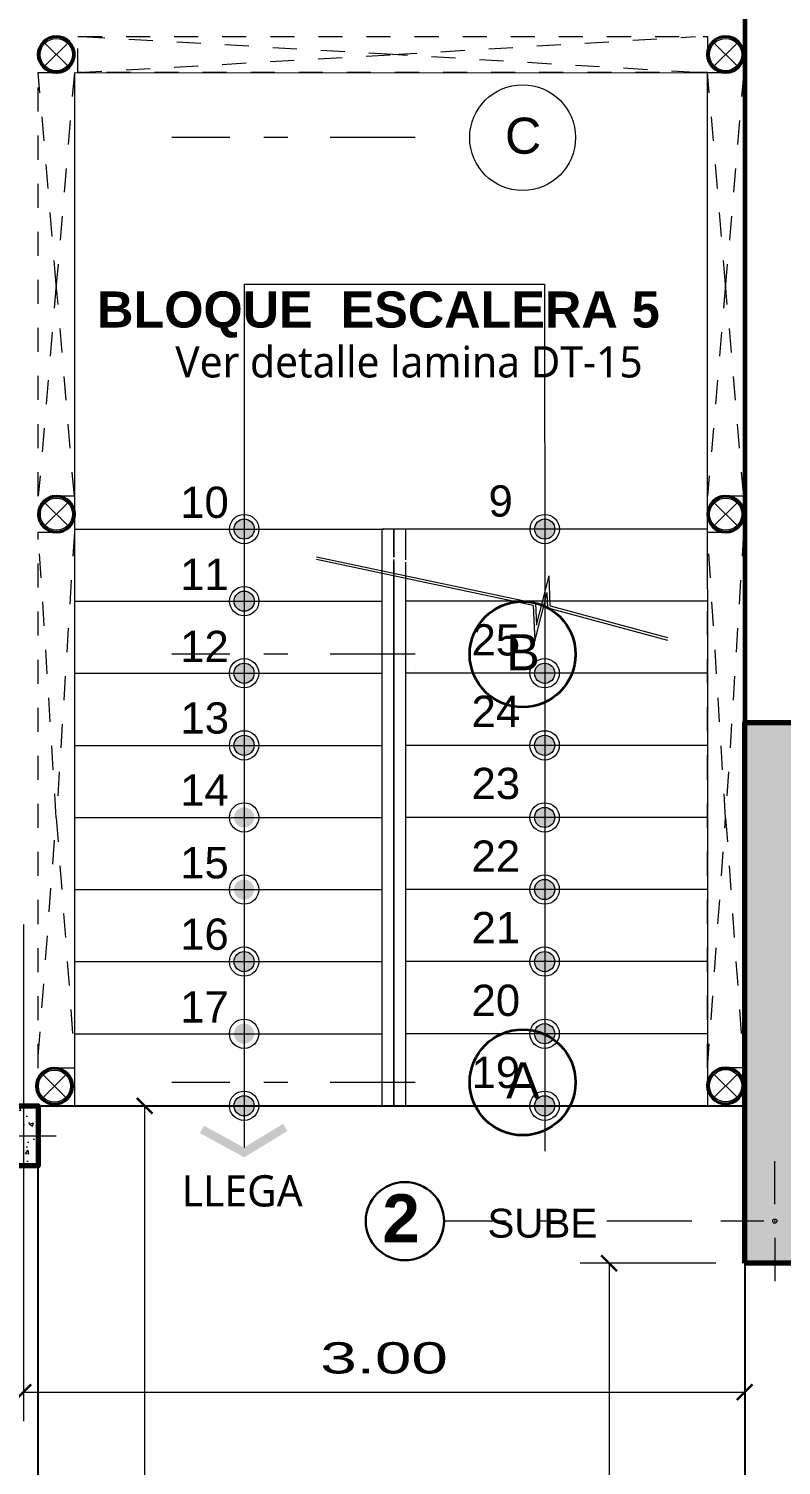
# Model space of a CAD drawing. Header units: millimetres. Extents: x 1 to 121, y 0 to 90.
# Drawn here: x 28.68 to 31.81, y 59.96 to 65.94 of the extents above; entities that cross this region are included whole.
import ezdxf
from ezdxf.enums import TextEntityAlignment as Align

# ---------------------------------------------------------------- set-up
doc = ezdxf.new("R2010")
doc.units = ezdxf.units.MM
for name, pattern in [('CENTER2', [28.575, 19.05, -3.175, 3.175, -3.175]), ('CONTINUA', [0]), ('DASHED2', [0.375, 0.25, -0.125]), ('Dot & Dashed', [0.670278, 0.352778, -0.176389, 0, -0.141111]), ('HIDDENX2', [19.05, 12.7, -6.35]), ('Rayas', [282.222223, 141.111112, -141.111112])]:
    doc.linetypes.add(name, pattern=pattern)
for name, color, linetype, lineweight in [('A-TRAZO', 7, 'Continuous', 5), ('A_CORTE', 6, 'Continuous', 13), ('A_MUROS-02', 2, 'Continuous', 15), ('barandas tipo 1', 200, 'Continuous', 20), ('COLUMNAS 50', 32, 'Continuous', 70), ('cotas', 7, 'Continuous', 5), ('Cotas varias El', 253, 'Continuous', 13), ('Drawing & Figure_Pen_No__1', 7, 'Continuous', 13), ('Drawing & Figure_Pen_No__7', 7, 'Continuous', 35), ('Estructura – Carga_Pluma_Nº__20', 1, 'Continuous', 0), ('flechas', 180, 'Continuous', 15), ('GRAFO 0 BLANCO', 7, 'Continuous', 0), ('GRAFO 3', 22, 'Continuous', 30), ('letras sr', 7, 'Continuous', 5), ('Muros el', 144, 'Continuous', 60), ('Proyeccciones', 1, 'DASHED2', 18), ('Structural - Bearing_Pen_No__20', 1, 'Continuous', 0), ('Tabiques El', 7, 'Continuous', 15)]:
    doc.layers.add(name, color=color, linetype=linetype, lineweight=lineweight)
doc.layers.add('Drawing & Figure_Pen_No__167', color=7, linetype='Continuous', lineweight=13, true_color=0x6a6a6a)
doc.layers.add('Structural - Combined_Pen_No__161', color=7, linetype='Continuous', lineweight=13, true_color=0x6a6a6a)
doc.styles.add('Generales', font='trebuc.ttf', dxfattribs={"height": 0.1})
doc.styles.add('GENERATED_STYLE_1', font='arialbd.ttf')
doc.styles.add('GENERATED_STYLE_2', font='arial.ttf')
doc.styles.add('Roberto', font='arial.ttf', dxfattribs={"width": 1.5})
doc.styles.add('TURBO_BASS', font='swisseb.ttf')
doc.dimstyles.new('1EJESB', dxfattribs={"dimscale": 0, "dimtxt": 0.13, "dimasz": 0.0655, "dimexe": 0.12, "dimexo": 0.12, "dimgap": 0.0755, "dimtad": 1, "dimzin": 4, "dimdsep": 46, "dimtxsty": 'Roberto', "dimblk": 'ARCHTICK', "dimcen": 0.065, "dimclrd": 7, "dimclre": 251, "dimclrt": 7, "dimaunit": 1, "dimadec": 0, "dimazin": 1, "dimtfac": 1, "dimtix": 1, "dimtofl": 0, "dimtmove": 0, "dimatfit": 3, "dimldrblk": 'ARROW', "dimfxl": 1, "dimtolj": 1, "dimtzin": 4, "dimlwd": 9, "dimlwe": 9, "dimarcsym": 0})

# ---------------------------------------------------------------- blocks, each defined once
blk = doc.blocks.new('columna pasillos')
at = {"layer": 'GRAFO 0 BLANCO'}
h = blk.add_hatch(dxfattribs=at)
h.set_pattern_fill('AR-CONC', color=256, scale=0.024, angle=-90)
h.set_pattern_definition([(320, (0, 0), (-0.015060515, -0.17214244), [0.018, -0.198]), (265, (0, 0), (0.18052611, 0.03330032), [0.0144, -0.1584]), (10.45144, (-0.00126, -0.01435), (0.1654656, -0.13884213), [0.01529765, -0.16827411]), (316.1842, (0.048, -7e-10), (-0.03972463, -0.25613792), [0.027, -0.297]), (6.63563, (0.0447, -0.02134), (0.23378846, -0.22431887), [0.02294648, -0.2524113]), (261.18416, (0.048, -7e-10), (0.23378846, -0.22431887), [0.0216, -0.2376]), (291, (0.036, -0.024), (-0.096628536, -0.14325769), [0.018, -0.198]), (236, (0.036, -0.024), (0.17403601, -0.05839568), [0.0144, -0.1584]), (341.45144, (0.02795, -0.03594), (0.07740747, -0.20165337), [0.01529765, -0.16827411]), (307.5, (0, 0), (0.079894525, -0.002918366), [0, -0.15648, 0, -0.1608, 0, -0.159]), (277.5, (0, 0), (0.09465881, -0.06313669), [0, -0.09168, 0, -0.15288, 0, -0.0606]), (237.5, (7e-10, 0.05352), (-0.005413171, -0.128117385), [0, -0.06, 0, -0.1872, 0, -0.2484]), (227.5, (1e-09, 0.07752), (0.024025194, -0.13996468), [0, -0.078, 0, -0.12432, 0, -0.1764])])
h.paths.add_polyline_path([(-235.5347, 35.024), (-235.7847, 35.024), (-235.7847, 34.674), (-235.5347, 34.674)])
h.paths.add_polyline_path([(-235.651, 34.849, -1), (-235.6684, 34.849, -1)], flags=16)
at = {"layer": 'COLUMNAS 50', "color": 1, "linetype": 'Continuous', "lineweight": 9}
for p, q in [((-235.6597, 35.099), (-235.6597, 34.919)), ((-235.7047, 34.849), (-235.8847, 34.849)), ((-235.6147, 34.849), (-235.4347, 34.849)), ((-235.6597, 34.779), (-235.6597, 34.599))]:
    blk.add_line(p, q, dxfattribs=at)
at = {"layer": 'COLUMNAS 50', "linetype": 'Continuous'}
blk.add_lwpolyline([(-235.7847, 35.024), (-235.5347, 35.024), (-235.5347, 34.674), (-235.7847, 34.674)], close=True, dxfattribs=at)
at = {"layer": 'COLUMNAS 50', "color": 1, "linetype": 'Continuous', "lineweight": 9}
blk.add_circle((-235.6597, 34.849), 0.00871, dxfattribs=at)
blk.add_point((-235.6597, 34.849), dxfattribs=at)
blk = doc.blocks.new('_ArchTick')
at = {"color": 0, "linetype": 'ByBlock', "const_width": 0.15}
blk.add_lwpolyline([(-0.5, -0.5), (0.5, 0.5)], dxfattribs=at)
blk = doc.blocks.new('*D245')
at = {"color": 251, "linetype": 'CONTINUA', "lineweight": 9, "transparency": 16777216}
for p, q in [((29.4599, 61.4535), (29.0463, 61.4535)), ((29.4599, 57.4985), (29.0463, 57.4985))]:
    blk.add_line(p, q, dxfattribs=at)
at = {"color": 7, "linetype": 'CONTINUA', "lineweight": 9, "transparency": 16777216}
blk.add_line((29.1663, 61.4535), (29.1663, 57.4985), dxfattribs=at)
at = {"layer": 'Defpoints', "color": 0, "transparency": 16777216}
for p in [(29.5799, 61.4535), (29.1663, 57.4985), (29.5799, 57.4985)]:
    blk.add_point(p, dxfattribs=at)
at = {"color": 7, "lineweight": 9, "transparency": 16777216, "xscale": 0.0655, "yscale": 0.0655, "zscale": 0.0655}
for p, rotation in [((29.1663, 61.4535), 90), ((29.1663, 57.4985), 270)]:
    blk.add_blockref('_ArchTick', p, dxfattribs=dict(at, rotation=rotation))
at = {"color": 7, "transparency": 16777216, "insert": (29.0243, 59.476), "char_height": 0.13, "attachment_point": 5, "rotation": 90, "style": 'Roberto'}
blk.add_mtext('\\A1;3.96', dxfattribs=at)
blk = doc.blocks.new('ARROW')
at = {"layer": 'cotas', "color": 1, "ltscale": 0.5}
blk.add_line((2.5, 0), (-2.5, 0), dxfattribs=at)
at = {"layer": 'cotas', "const_width": 0.635}
blk.add_lwpolyline([(-0.318, 0, 1), (0.318, 0, 1)], format="xyb", close=True, dxfattribs=at)
blk = doc.blocks.new('*D246')
at = {"color": 251, "linetype": 'CONTINUA', "lineweight": 9, "transparency": 16777216}
for p, q in [((28.6621, 62.2083), (28.6621, 60.1417)), ((31.662, 62.2083), (31.662, 60.1417))]:
    blk.add_line(p, q, dxfattribs=at)
at = {"color": 7, "linetype": 'CONTINUA', "lineweight": 9, "transparency": 16777216}
blk.add_line((28.6621, 60.2617), (31.662, 60.2617), dxfattribs=at)
at = {"layer": 'Defpoints', "color": 0, "transparency": 16777216}
for p in [(28.6621, 62.3283), (31.662, 62.3283), (31.662, 60.2617)]:
    blk.add_point(p, dxfattribs=at)
at = {"color": 7, "lineweight": 9, "transparency": 16777216, "xscale": 0.0655, "yscale": 0.0655, "zscale": 0.0655, "rotation": 180}
blk.add_blockref('_ArchTick', (28.6621, 60.2617), dxfattribs=at)
at = {"color": 7, "lineweight": 9, "transparency": 16777216, "xscale": 0.0655, "yscale": 0.0655, "zscale": 0.0655}
blk.add_blockref('_ArchTick', (31.662, 60.2617), dxfattribs=at)
at = {"color": 7, "transparency": 16777216, "insert": (30.1621, 60.4036), "char_height": 0.13, "attachment_point": 5, "style": 'Roberto'}
blk.add_mtext('\\A1;3.00', dxfattribs=at)
blk = doc.blocks.new('*D247')
at = {"color": 251, "linetype": 'CONTINUA', "lineweight": 9, "transparency": 16777216}
for p, q in [((31.542, 60.7985), (30.9781, 60.7985)), ((31.542, 57.4984), (30.9781, 57.4984))]:
    blk.add_line(p, q, dxfattribs=at)
at = {"color": 7, "linetype": 'CONTINUA', "lineweight": 9, "transparency": 16777216}
blk.add_line((31.0981, 60.7985), (31.0981, 57.4984), dxfattribs=at)
at = {"layer": 'Defpoints', "color": 0, "transparency": 16777216}
for p in [(31.662, 60.7985), (31.0981, 57.4984), (31.662, 57.4984)]:
    blk.add_point(p, dxfattribs=at)
at = {"color": 7, "lineweight": 9, "transparency": 16777216, "xscale": 0.0655, "yscale": 0.0655, "zscale": 0.0655}
for p, rotation in [((31.0981, 60.7985), 90), ((31.0981, 57.4984), 270)]:
    blk.add_blockref('_ArchTick', p, dxfattribs=dict(at, rotation=rotation))
at = {"color": 7, "transparency": 16777216, "insert": (30.9561, 59.1484), "char_height": 0.13, "attachment_point": 5, "rotation": 90, "style": 'Roberto'}
blk.add_mtext('\\A1;3.30', dxfattribs=at)

msp = doc.modelspace()

# ---------------------------------------------------------------- hatches: boundary and pattern name
at = {"layer": 'flechas'}
for points in [[(29.5506, 63.8831, -1), (29.6102, 63.824, -1)], [(29.61, 63.8834, -1), (29.5508, 63.8237, -1)], [(30.8006, 63.8831, -1), (30.8602, 63.824, -1)], [(30.86, 63.8834, -1), (30.8008, 63.8237, -1)], [(29.5506, 63.5831, -1), (29.6102, 63.524, -1)], [(29.61, 63.5833, -1), (29.5508, 63.5237, -1)], [(29.5501, 63.2831, -1), (29.6098, 63.224, -1)], [(29.6095, 63.2834, -1), (29.5504, 63.2237, -1)], [(30.8001, 63.2831, -1), (30.8598, 63.224, -1)], [(30.8595, 63.2834, -1), (30.8004, 63.2237, -1)], [(29.5501, 62.9831, -1), (29.6098, 62.924, -1)], [(29.6095, 62.9834, -1), (29.5504, 62.9237, -1)], [(30.8001, 62.9831, -1), (30.8598, 62.924, -1)], [(30.8595, 62.9834, -1), (30.8004, 62.9237, -1)], [(29.6095, 62.6834, -1), (29.5504, 62.6237, -1)], [(30.8001, 62.6831, -1), (30.8598, 62.624, -1)], [(30.8595, 62.6834, -1), (30.8004, 62.6237, -1)], [(29.6095, 62.3834, -1), (29.5504, 62.3237, -1)], [(30.8001, 62.3831, -1), (30.8598, 62.324, -1)], [(30.8595, 62.3834, -1), (30.8004, 62.3237, -1)], [(29.5501, 62.0831, -1), (29.6098, 62.024, -1)], [(29.6095, 62.0834, -1), (29.5504, 62.0237, -1)], [(30.8001, 62.0831, -1), (30.8598, 62.024, -1)], [(30.8595, 62.0834, -1), (30.8004, 62.0237, -1)], [(29.6095, 61.7834, -1), (29.5504, 61.7237, -1)], [(30.8001, 61.7831, -1), (30.8598, 61.724, -1)], [(30.8595, 61.7834, -1), (30.8004, 61.7237, -1)], [(29.5501, 61.4831, -1), (29.6098, 61.424, -1)], [(29.6095, 61.4834, -1), (29.5504, 61.4237, -1)], [(30.8001, 61.4831, -1), (30.8598, 61.424, -1)], [(30.8595, 61.4834, -1), (30.8004, 61.4237, -1)], [(29.3963, 61.3399), (29.4131, 61.3706), (29.5796, 61.2795), (29.7418, 61.3781), (29.76, 61.3482), (29.5805, 61.2391)]]:
    msp.add_hatch(color=256, dxfattribs=at).paths.add_polyline_path(points)
at = {"layer": 'GRAFO 0 BLANCO', "true_color": 0xc7c8ca}
h = msp.add_hatch(color=9, dxfattribs=at)
h.dxf.hatch_style = 1
h.paths.add_polyline_path([(32.362, 61.1485), (31.912, 61.1485), (31.912, 63.0485), (31.662, 63.0485), (31.662, 60.7985), (32.362, 60.7985)])

# ---------------------------------------------------------------- linework, layer by layer
at = {"lineweight": 0}
for p, q in [((28.874, 65.7524), (31.5075, 65.7531)), ((28.874, 65.7524), (28.874, 61.4535)), ((31.5055, 65.7531), (31.5068, 61.4535)), ((29.5799, 64.872), (29.5799, 61.2804)), ((29.5799, 64.872), (30.8299, 64.872)), ((30.8299, 64.872), (30.8305, 63.5495))]:
    msp.add_line(p, q, dxfattribs=at)
msp.add_lwpolyline([(28.724, 61.4535), (31.662, 61.4535), (31.662, 57.4985), (28.724, 57.4985)], close=True)
at = {"layer": 'A-TRAZO'}
msp.add_line((30.8305, 63.5495), (30.8305, 61.2653), dxfattribs=at)
at = {"layer": 'A_CORTE'}
for p, q in [((30.7914, 63.5432), (29.8805, 63.7366)), ((30.7818, 63.5353), (29.8805, 63.7263)), ((30.7956, 63.4538), (30.8481, 63.6586)), ((30.8532, 63.5335), (30.8481, 63.6586)), ((30.7888, 63.3867), (30.8409, 63.5902)), ((30.8435, 63.5256), (30.8409, 63.5902)), ((30.7818, 63.5353), (30.7888, 63.3867)), ((30.7914, 63.5432), (30.7956, 63.4538)), ((30.8435, 63.5256), (31.3407, 63.3912)), ((30.8532, 63.5335), (31.3407, 63.4016))]:
    msp.add_line(p, q, dxfattribs=at)
at = {"layer": 'A_MUROS-02', "lineweight": 40}
for centre in [(28.799, 65.8281), (31.5825, 65.8281), (28.7996, 63.9157), (31.583, 63.9157), (28.7913, 61.5354), (31.5826, 61.537)]:
    msp.add_circle(centre, 0.075, dxfattribs=at)
at = {"layer": 'barandas tipo 1', "elevation": 0}
for points in [[(30.2028, 63.8535), (30.1528, 63.8535), (30.1528, 61.4535), (30.2028, 61.4535), (30.2028, 63.7263)], [(30.2528, 63.8535), (30.2028, 63.8535), (30.2028, 63.7366)], [(30.2528, 63.726), (30.2528, 63.8535), (30.207, 63.8535)], [(30.2028, 63.7184), (30.2028, 61.4535), (30.2528, 61.4535), (30.2528, 63.7157)]]:
    msp.add_lwpolyline(points, dxfattribs=at)
at = {"layer": 'barandas tipo 1', "linetype": 'HIDDENX2', "elevation": 0}
msp.add_lwpolyline([(30.2028, 63.7366), (30.2028, 63.8535), (30.157, 63.8535)], dxfattribs=at)
at = {"layer": 'COLUMNAS 50', "linetype": 'Continuous'}
msp.add_lwpolyline([(31.662, 60.7985), (31.662, 63.0485), (31.912, 63.0485), (31.912, 61.1485), (32.362, 61.1485), (32.362, 60.7985)], close=True, dxfattribs=at)
at = {"layer": 'Cotas varias El', "linetype": 'Dot & Dashed'}
msp.add_line((31.4414, 60.9735), (30.4116, 60.9735), dxfattribs=at)
at = {"layer": 'Cotas varias El'}
msp.add_lwpolyline([(60.462, 60.7985), (60.462, 57.4985), (31.662, 57.4984), (31.662, 60.7985)], dxfattribs=at)
at = {"layer": 'Drawing & Figure_Pen_No__167', "color": 251, "linetype": 'Dot & Dashed', "lineweight": 13, "true_color": 0x6a6a6a}
for p, q in [((30.2913, 65.4823), (29.2791, 65.4823)), ((30.2913, 63.3323), (29.2791, 63.3323)), ((30.2913, 61.5508), (29.2791, 61.5508))]:
    msp.add_line(p, q, dxfattribs=at)
at = {"layer": 'Drawing & Figure_Pen_No__167', "color": 251, "linetype": 'Continuous', "lineweight": 13, "true_color": 0x6a6a6a}
for p, q in [((30.2941, 63.2824), (30.2941, 63.2824)), ((30.2941, 63.2823), (30.2941, 63.2823))]:
    msp.add_line(p, q, dxfattribs=at)
at = {"layer": 'Drawing & Figure_Pen_No__167', "color": 251, "linetype": 'CENTER2', "lineweight": 13, "true_color": 0x6a6a6a}
msp.add_circle((30.7383, 65.4823), 0.22, dxfattribs=at)
at = {"layer": 'Drawing & Figure_Pen_No__7', "color": 7, "linetype": 'Continuous', "lineweight": 35}
for centre in [(30.7383, 63.3323), (30.7383, 61.5508)]:
    msp.add_circle(centre, 0.22, dxfattribs=at)
at = {"layer": 'Estructura – Carga_Pluma_Nº__20', "linetype": 'Continuous'}
for centre in [(28.799, 65.8281), (31.5825, 65.8281), (28.7996, 63.9157), (31.583, 63.9157), (28.7913, 61.5354), (31.5826, 61.537)]:
    msp.add_circle(centre, 0.067, dxfattribs=at)
at = {"layer": 'flechas'}
for centre, radius in [((29.5804, 63.8535), 0.061), ((30.8304, 63.8535), 0.061), ((29.5804, 63.8535), 0.042), ((29.5804, 63.8535), 0.042), ((29.5804, 63.8535), 0.042), ((29.5804, 63.8535), 0.042), ((30.8304, 63.8535), 0.042), ((30.8304, 63.8535), 0.042), ((30.8304, 63.8535), 0.042), ((30.8304, 63.8535), 0.042), ((29.5804, 63.5535), 0.061), ((29.5804, 63.5535), 0.042), ((29.5804, 63.5535), 0.042), ((29.5804, 63.5535), 0.042), ((29.5804, 63.5535), 0.042), ((29.5799, 63.2535), 0.061), ((30.8299, 63.2535), 0.061), ((29.5799, 63.2535), 0.042), ((29.5799, 63.2535), 0.042), ((29.5799, 63.2535), 0.042), ((29.5799, 63.2535), 0.042), ((30.8299, 63.2535), 0.042), ((30.8299, 63.2535), 0.042), ((30.8299, 63.2535), 0.042), ((30.8299, 63.2535), 0.042), ((29.5799, 62.9535), 0.061), ((30.8299, 62.9535), 0.061), ((29.5799, 62.9535), 0.042), ((29.5799, 62.9535), 0.042), ((29.5799, 62.9535), 0.042), ((29.5799, 62.9535), 0.042), ((30.8299, 62.9535), 0.042), ((30.8299, 62.9535), 0.042), ((30.8299, 62.9535), 0.042), ((30.8299, 62.9535), 0.042), ((29.5799, 62.6535), 0.061), ((30.8299, 62.6535), 0.061), ((30.8299, 62.6535), 0.042), ((30.8299, 62.6535), 0.042), ((30.8299, 62.6535), 0.042), ((30.8299, 62.6535), 0.042), ((29.5799, 62.3535), 0.061), ((30.8299, 62.3535), 0.061), ((30.8299, 62.3535), 0.042), ((30.8299, 62.3535), 0.042), ((30.8299, 62.3535), 0.042), ((30.8299, 62.3535), 0.042), ((29.5799, 62.0535), 0.061), ((30.8299, 62.0535), 0.061), ((29.5799, 62.0535), 0.042), ((29.5799, 62.0535), 0.042), ((29.5799, 62.0535), 0.042), ((29.5799, 62.0535), 0.042), ((30.8299, 62.0535), 0.042), ((30.8299, 62.0535), 0.042), ((30.8299, 62.0535), 0.042), ((30.8299, 62.0535), 0.042), ((29.5799, 61.7535), 0.061), ((30.8299, 61.7535), 0.061), ((30.8299, 61.7535), 0.042), ((30.8299, 61.7535), 0.042), ((30.8299, 61.7535), 0.042), ((30.8299, 61.7535), 0.042), ((29.5799, 61.4535), 0.061), ((30.8299, 61.4535), 0.061), ((29.5799, 61.4535), 0.042), ((29.5799, 61.4535), 0.042), ((29.5799, 61.4535), 0.042), ((29.5799, 61.4535), 0.042), ((30.8299, 61.4535), 0.042), ((30.8299, 61.4535), 0.042), ((30.8299, 61.4535), 0.042), ((30.8299, 61.4535), 0.042)]:
    msp.add_circle(centre, radius, dxfattribs=at)
at = {"layer": 'GRAFO 0 BLANCO', "linetype": 'Rayas'}
for p, q in [((28.8464, 65.8755), (28.7517, 65.7808)), ((28.8464, 65.7808), (28.7517, 65.8755)), ((31.6299, 65.8755), (31.5351, 65.7808)), ((31.6299, 65.7808), (31.5351, 65.8755)), ((28.8464, 63.9631), (28.7517, 63.8684)), ((28.8464, 63.8684), (28.7517, 63.9631)), ((31.6299, 63.9631), (31.5351, 63.8684)), ((31.6299, 63.8684), (31.5351, 63.9631)), ((28.8386, 61.5828), (28.7439, 61.488)), ((28.8386, 61.488), (28.7439, 61.5828)), ((31.6299, 61.5844), (31.5351, 61.4896)), ((31.6299, 61.4896), (31.5351, 61.5844))]:
    msp.add_line(p, q, dxfattribs=at)
at = {"layer": 'GRAFO 3', "linetype": 'Continuous'}
msp.add_circle((30.2488, 60.9735), 0.1628, dxfattribs=at)
at = {"layer": 'Muros el', "ltscale": 0.05}
msp.add_lwpolyline([(31.912, 64.4985), (31.912, 66.3485), (31.662, 66.3485), (31.662, 63.0485), (31.912, 63.0485), (31.912, 64.4985)], dxfattribs=at)
at = {"layer": 'Proyeccciones', "linetype": 'DASHED2', "lineweight": 9, "ltscale": 0.4, "elevation": 0}
for points in [[(28.8892, 65.9031), (31.5075, 65.9031), (31.5075, 65.7531), (28.8892, 65.7531)], [(28.724, 65.7531), (28.874, 65.7531), (28.8741, 63.9907), (28.7241, 63.9907)], [(31.5075, 65.7531), (31.6575, 65.7531), (31.6576, 63.9907), (31.5076, 63.9907)], [(28.724, 63.8407), (28.874, 63.8407), (28.874, 61.61), (28.724, 61.61)], [(31.5075, 63.8408), (31.6575, 63.8408), (31.6575, 61.612), (31.5075, 61.612)]]:
    msp.add_lwpolyline(points, close=True, dxfattribs=at)
for points in [[(28.8892, 65.7531), (30.1983, 65.8281), (28.8892, 65.9031)], [(31.4573, 65.7531), (30.1983, 65.8281), (31.4573, 65.9031)], [(28.8741, 65.7531), (28.7991, 64.8719), (28.724, 65.7531)], [(31.6576, 65.7531), (31.5825, 64.8719), (31.5075, 65.7531)], [(28.8741, 63.9907), (28.7991, 64.8719), (28.7241, 63.9907)], [(31.6576, 63.9907), (31.5825, 64.8719), (31.5076, 63.9907)], [(28.874, 63.8407), (28.799, 62.6521), (28.724, 63.8407)], [(31.6575, 63.8408), (31.5825, 62.6521), (31.5075, 63.8408)], [(28.724, 61.6618), (28.799, 62.6521), (28.874, 61.6618)], [(31.5075, 61.612), (31.5825, 62.6521), (31.6575, 61.612)]]:
    msp.add_lwpolyline(points, dxfattribs=at)
at = {"layer": 'Structural - Bearing_Pen_No__20', "linetype": 'Continuous'}
for p, q in [((31.787, 61.0435), (31.787, 61.2235)), ((31.787, 61.0435), (31.787, 61.2235)), ((31.742, 60.9735), (31.562, 60.9735)), ((31.742, 60.9735), (31.562, 60.9735)), ((31.787, 60.9035), (31.787, 60.7235)), ((31.787, 60.9035), (31.787, 60.7235))]:
    msp.add_line(p, q, dxfattribs=at)
msp.add_circle((31.787, 60.9735), 0.00871, dxfattribs=at)
msp.add_circle((31.787, 60.9735), 0.00871, dxfattribs=at)
msp.add_point((31.787, 60.9735), dxfattribs=at)
msp.add_point((31.787, 60.9735), dxfattribs=at)
at = {"layer": 'Tabiques El'}
for p, q in [((28.874, 63.8535), (30.1528, 63.8535)), ((30.1279, 63.8535), (30.1612, 63.8535)), ((31.5068, 63.8535), (30.2528, 63.8535)), ((28.874, 63.5535), (30.1528, 63.5535)), ((31.1748, 63.5535), (30.2528, 63.5535)), ((31.5068, 63.5535), (31.1748, 63.5535)), ((28.874, 63.2535), (30.1528, 63.2535)), ((31.5068, 63.2535), (30.2528, 63.2535)), ((28.874, 62.9535), (30.1528, 62.9535)), ((31.5068, 62.9535), (30.2528, 62.9535)), ((28.874, 62.6535), (30.1528, 62.6535)), ((31.5068, 62.6535), (30.2528, 62.6535)), ((28.874, 62.3535), (30.1528, 62.3535)), ((31.5068, 62.3535), (30.2528, 62.3535)), ((28.874, 62.0535), (30.1528, 62.0535)), ((31.5068, 62.0535), (30.2528, 62.0535)), ((28.7416, 61.991), (28.742, 61.991)), ((28.874, 61.7535), (30.1528, 61.7535)), ((31.5068, 61.7535), (30.2528, 61.7535)), ((28.874, 61.4535), (30.1528, 61.4535)), ((31.5068, 61.4535), (30.2528, 61.4535))]:
    msp.add_line(p, q, dxfattribs=at)

# ---------------------------------------------------------------- block references
at = {"layer": 'COLUMNAS 50', "rotation": 90}
msp.add_blockref('columna pasillos', (63.398, 296.9882), dxfattribs=at)

# ---------------------------------------------------------------- texts
at = {"insert": (30.3109, 60.8855), "char_height": 0.2, "width": 8.425260489275389e-15, "attachment_point": 9, "rotation": 0, "style": 'GENERATED_STYLE_1'}
msp.add_mtext('2', dxfattribs=at)
at = {"layer": 'Drawing & Figure_Pen_No__1', "color": 7, "linetype": 'Continuous', "lineweight": 13, "char_height": 0.15, "attachment_point": 7, "style": 'GENERATED_STYLE_1'}
for s, insert in [('\\A1;{\\pql;\\fArial|b0|i0|c0|p34;C}', (30.6648, 65.4134)), ('\\A1;{\\pql;\\fArial|b0|i0|c0|p34;B}', (30.6698, 63.2659)), ('\\A1;{\\pql;\\fArial|b0|i0|c0|p34;A}', (30.6698, 61.4843))]:
    msp.add_mtext(s, dxfattribs=dict(at, insert=insert))
at = {"layer": 'letras sr', "style": 'TURBO_BASS'}
msp.add_text('BLOQUE  ESCALERA 5', height=0.15, dxfattribs=at).set_placement((30.1387, 64.6922), align=Align.CENTER)
at = {"layer": 'letras sr', "insert": (29.2935, 64.8311), "char_height": 0.115, "attachment_point": 1, "style": 'Generales'}
msp.add_mtext('{\\H1.13043x; \\PVer detalle lamina DT-15}', dxfattribs=at)
at = {"layer": 'letras sr', "char_height": 0.13, "width": 0.023009, "attachment_point": 1, "style": 'Generales'}
for s, insert in [('\\A1;{\\fArial|b0|i0|c0|p34;10}', (29.3142, 64.0301)), ('\\A1;{\\fArial|b0|i0|c0|p34;9}', (30.5966, 64.0355)), ('\\A1;{\\fArial|b0|i0|c0|p34;11}', (29.3142, 63.7301)), ('\\A1;{\\fArial|b0|i0|c0|p34;12}', (29.3142, 63.4301)), ('\\A1;{\\fArial|b0|i0|c0|p34;25}', (30.526, 63.4575)), ('\\A1;{\\fArial|b0|i0|c0|p34;13}', (29.3155, 63.1326)), ('\\A1;{\\fArial|b0|i0|c0|p34;24}', (30.526, 63.16)), ('\\A1;{\\fArial|b0|i0|c0|p34;14}', (29.3142, 62.8326)), ('\\A1;{\\fArial|b0|i0|c0|p34;23}', (30.526, 62.86)), ('\\A1;{\\fArial|b0|i0|c0|p34;15}', (29.3142, 62.5301)), ('\\A1;{\\fArial|b0|i0|c0|p34;22}', (30.526, 62.5575)), ('\\A1;{\\fArial|b0|i0|c0|p34;16}', (29.3142, 62.2327)), ('\\A1;{\\fArial|b0|i0|c0|p34;21}', (30.526, 62.2601)), ('\\A1;{\\fArial|b0|i0|c0|p34;20}', (30.526, 61.9575)), ('\\A1;{\\fArial|b0|i0|c0|p34;17}', (29.3142, 61.9301)), ('\\A1;{\\fArial|b0|i0|c0|p34;19}', (30.526, 61.6575))]:
    msp.add_mtext(s, dxfattribs=dict(at, insert=insert))
at = {"layer": 'letras sr', "style": 'Generales'}
msp.add_attdef('LLEGA', text='  9 x 0.17 = 1.53', height=0.13, dxfattribs=at).set_placement((29.3209, 61.0996), align=Align.MIDDLE_LEFT)
at = {"layer": 'Structural - Combined_Pen_No__161', "color": 7, "style": 'GENERATED_STYLE_2'}
msp.add_attdef('SUBE', text='  9 x 0.17 = 1.53', height=0.12, rotation=0, dxfattribs=at).set_placement((30.5922, 60.9651), align=Align.MIDDLE_LEFT)

# ---------------------------------------------------------------- dimensions: what is measured, and where the dimension line sits
dim = msp.add_linear_dim(base=(31.662, 60.2617), p1=(28.6621, 62.3283), p2=(31.662, 62.3283), dimstyle='1EJESB', override={"dimscale": 1})
dim.commit()
dim.dimension.update_dxf_attribs({"geometry": '*D246', "text_midpoint": (30.1621, 60.4036)})
for base, p1, p2, picture, middle in [((29.16626, 57.49847), (29.57994, 61.45355), (29.57994, 57.49847), '*D245', (29.02434, 59.47601)), ((31.0981, 57.4984), (31.662, 60.7985), (31.662, 57.4984), '*D247', (30.9561, 59.1484))]:
    dim = msp.add_linear_dim(base=base, p1=p1, p2=p2, angle=90, dimstyle='1EJESB', override={"dimscale": 1})
    dim.commit()
    dim.dimension.update_dxf_attribs({"geometry": picture, "text_midpoint": middle})

doc.saveas('drawing.dxf')
